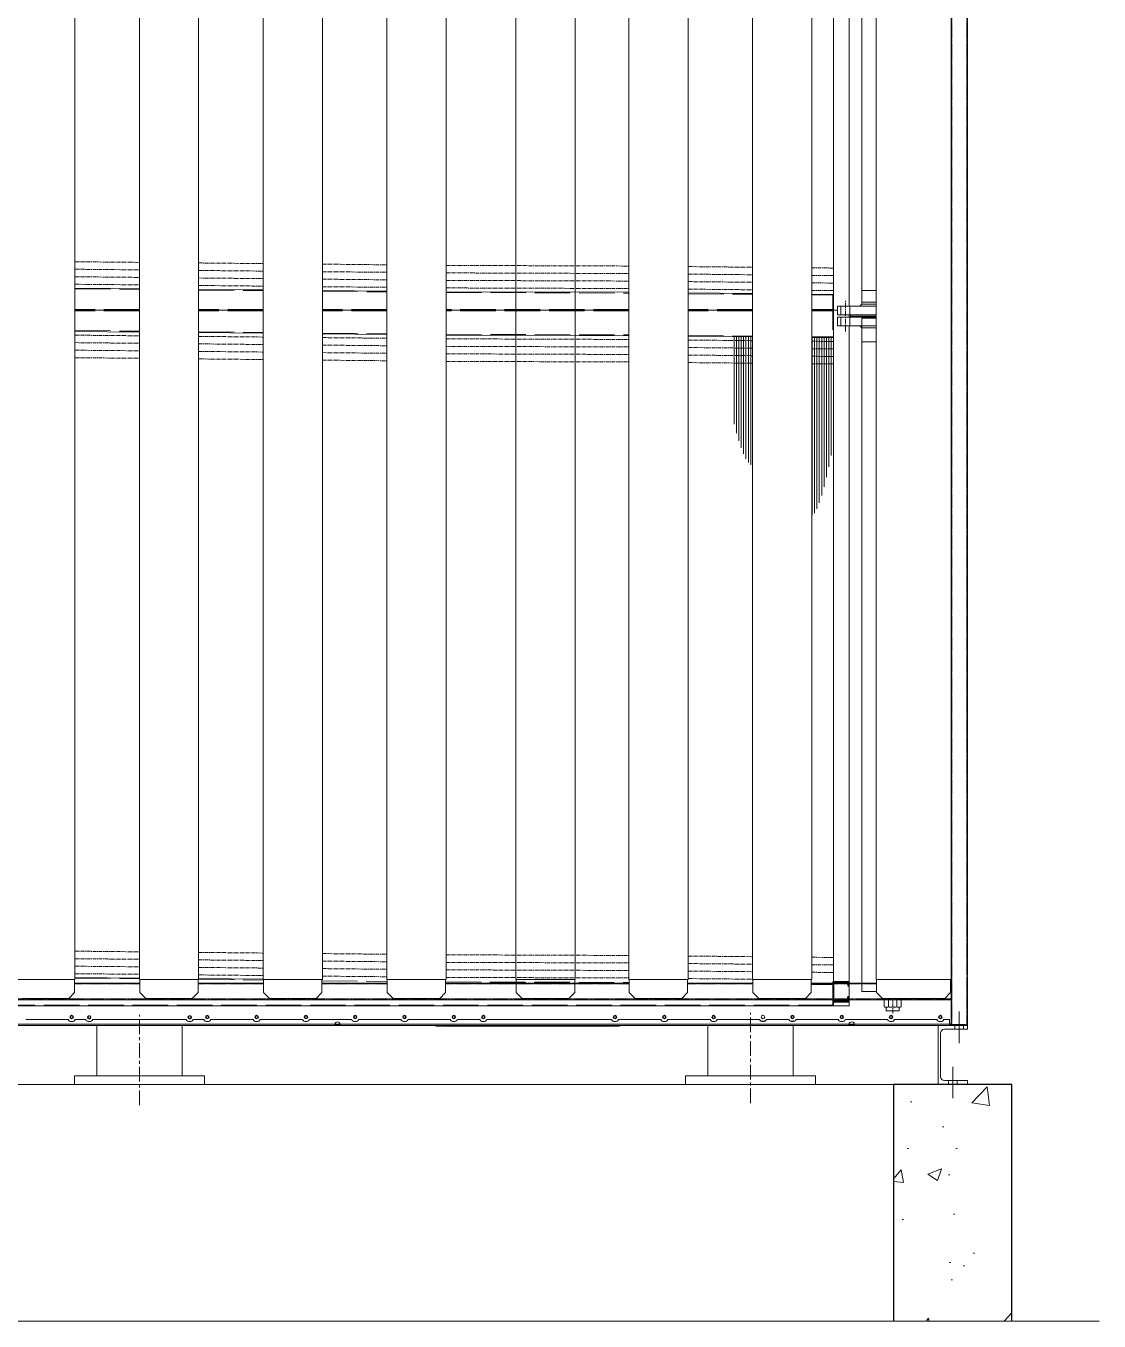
# Model space of a CAD drawing. Header units: millimetres. Extents: x -17070 to 43320, y -291348 to 36448.
# Drawn here: x 17433 to 20154, y 21385 to 24669 of the extents above; entities that cross this region are included whole.
import ezdxf

# ---------------------------------------------------------------- set-up
doc = ezdxf.new("R2010")
doc.units = ezdxf.units.MM
for name, pattern in [('CENTER', [2, 1.25, -0.25, 0.25, -0.25]), ('CENTERX2', [4, 2.5, -0.5, 0.5, -0.5]), ('DASHED', [15, 12, -3]), ('HIDDEN', [0.375, 0.25, -0.125]), ('HIDDENX2', [0.75, 0.5, -0.25])]:
    doc.linetypes.add(name, pattern=pattern)
for name, color, linetype in [('center', 1, 'CENTER'), ('HIDD', 2, 'HIDDENX2'), ('냉각탑_기초', 23, 'Continuous')]:
    doc.layers.add(name, color=color, linetype=linetype)

# ---------------------------------------------------------------- blocks, each defined once
blk = doc.blocks.new('435')
for p, q in [((-131382, 21088.8), (-131342, 21088.8)), ((-131382, 21088.8), (-131382, 21078.8)), ((-131380, 21086.8), (-131344, 21086.8)), ((-131380, 21086.8), (-131380, 21078.8)), ((-131344, 21086.8), (-131344, 21040.8)), ((-131342, 21088.8), (-131342, 21038.8)), ((-131342, 21088.8), (-131342, 21038.8)), ((-131380, 21078.8), (-131382, 21078.8)), ((-131382, 21038.8), (-131382, 21050.8)), ((-131382, 21050.8), (-131380, 21050.8)), ((-131342, 21038.8), (-131382, 21038.8)), ((-131380, 21040.8), (-131380, 21050.8)), ((-131344, 21040.8), (-131380, 21040.8))]:
    blk.add_line(p, q)
blk = doc.blocks.new('3')
at = {"lineweight": 20}
for p, q in [((17557.1, 22250.8), (17557.1, 25691.8)), ((17720.7, 22250.8), (17720.7, 25691.8)), ((17870.7, 22250.8), (17870.7, 25691.8)), ((18034.4, 22250.8), (18034.4, 25691.8)), ((18184.4, 22250.8), (18184.4, 25691.8)), ((18348, 22250.8), (18348, 25691.8)), ((18498, 22250.8), (18498, 25691.8)), ((18675.3, 22250.8), (18675.3, 25691.8)), ((18825.3, 22250.8), (18825.3, 25691.8)), ((18961.7, 22250.8), (18961.7, 25691.8)), ((19111.7, 22250.8), (19111.7, 25691.8)), ((19275.3, 22250.8), (19275.3, 25691.8)), ((19425.3, 22250.8), (19425.3, 25691.8)), ((19588.9, 22250.8), (19588.9, 25691.8)), ((19778.7, 22250.8), (19778.7, 25691.8)), ((17407.1, 22250.8), (17557.1, 22250.8)), ((17556.1, 22250.8), (17556.1, 22217.8)), ((17720.7, 22250.8), (17870.7, 22250.8)), ((17721.7, 22250.8), (17721.7, 22217.8)), ((17869.7, 22250.8), (17869.7, 22217.8)), ((18034.4, 22250.8), (18184.4, 22250.8)), ((18035.4, 22250.8), (18035.4, 22217.8)), ((18183.4, 22250.8), (18183.4, 22217.8)), ((18348, 22250.8), (18498, 22250.8)), ((18349, 22250.8), (18349, 22217.8)), ((18497, 22250.8), (18497, 22217.8)), ((18675.3, 22250.8), (18825.3, 22250.8)), ((18676.3, 22250.8), (18676.3, 22217.8)), ((18824.3, 22250.8), (18824.3, 22217.8)), ((18961.7, 22250.8), (19111.7, 22250.8)), ((18962.7, 22250.8), (18962.7, 22217.8)), ((19110.7, 22250.8), (19110.7, 22217.8)), ((19275.3, 22250.8), (19425.3, 22250.8)), ((19276.3, 22250.8), (19276.3, 22217.8)), ((19424.3, 22250.8), (19424.3, 22217.8)), ((19588.9, 22250.8), (19778.7, 22250.8)), ((19589.9, 22250.8), (19589.9, 22217.8)), ((19777.7, 22250.8), (19777.7, 22217.8)), ((17423.1, 22202.8), (17541.1, 22202.8)), ((17556.1, 22217.8), (17541.1, 22202.8)), ((17721.7, 22217.8), (17736.7, 22202.8)), ((17736.7, 22202.8), (17854.7, 22202.8)), ((17869.7, 22217.8), (17854.7, 22202.8)), ((18035.4, 22217.8), (18050.4, 22202.8)), ((18050.4, 22202.8), (18168.4, 22202.8)), ((18183.4, 22217.8), (18168.4, 22202.8)), ((18349, 22217.8), (18364, 22202.8)), ((18364, 22202.8), (18482, 22202.8)), ((18497, 22217.8), (18482, 22202.8)), ((18676.3, 22217.8), (18691.3, 22202.8)), ((18691.3, 22202.8), (18809.3, 22202.8)), ((18824.3, 22217.8), (18809.3, 22202.8)), ((18962.7, 22217.8), (18977.7, 22202.8)), ((18977.7, 22202.8), (19095.7, 22202.8)), ((19110.7, 22217.8), (19095.7, 22202.8)), ((19276.3, 22217.8), (19291.3, 22202.8)), ((19291.3, 22202.8), (19409.3, 22202.8)), ((19424.3, 22217.8), (19409.3, 22202.8)), ((19589.9, 22217.8), (19604.9, 22202.8)), ((19604.9, 22202.8), (19762.7, 22202.8)), ((19777.7, 22217.8), (19762.7, 22202.8)), ((19788.7, 22124.8), (19788.7, 22134.8)), ((19810.7, 22124.8), (19810.7, 22134.8)), ((15695.7, 21984.8), (19745.7, 21984.8)), ((19772.2, 21984.8), (19772.2, 21994.8)), ((19794.2, 21984.8), (19794.2, 21994.8))]:
    blk.add_line(p, q, dxfattribs=at)
at = {"lineweight": 20, "ltscale": 7.5}
for p, q in [((19480.7, 25696.8), (19480.7, 22186.2)), ((19520.7, 25696.8), (19520.7, 23958.5)), ((19552.9, 25676.8), (19552.9, 23968.6)), ((17557.1, 24004.6), (17720.7, 24003)), ((17870.7, 24001.5), (18034.4, 23999.9)), ((18184.4, 23998.4), (18348, 23996.8)), ((18498, 23995.3), (18961.7, 23993.7)), ((19111.7, 23992.2), (19275.3, 23990.6)), ((19425.3, 23989.1), (19480.7, 23988.5)), ((17720.7, 23948.5), (17557.1, 23948.5)), ((18034.4, 23948.5), (17870.7, 23948.5)), ((18348, 23948.5), (18184.4, 23948.5)), ((18348, 23948.5), (18184.4, 23948.5)), ((18961.7, 23948.5), (18498, 23948.5)), ((19275.3, 23948.5), (19111.7, 23948.5)), ((19275.3, 23948.5), (19111.7, 23948.5)), ((19490.7, 23948.5), (19425.3, 23948.5)), ((19490.7, 23948.5), (19425.3, 23948.5)), ((19552.9, 23968.6), (19588.9, 23968.6)), ((19520.7, 23936.5), (19520.7, 23930.5)), ((19552.9, 23928.5), (19552.9, 22220.3)), ((19552.9, 23928.5), (19588.9, 23928.5)), ((17557.1, 23894.6), (17720.7, 23893)), ((17870.7, 23891.5), (18034.4, 23889.9)), ((18184.4, 23888.4), (18348, 23886.8)), ((18498, 23885.3), (18961.7, 23883.7)), ((19111.7, 23882.2), (19275.3, 23880.6)), ((19425.3, 23879.1), (19480.7, 23878.5)), ((19520.7, 23908.5), (19520.7, 22184.2)), ((17557.1, 22256.3), (17720.7, 22254.7)), ((17870.7, 22253.2), (18034.4, 22251.6)), ((19552.9, 22220.3), (19589.9, 22220.3)), ((19520.7, 22184.2), (15920.7, 22184.2)), ((19609.1, 22181.9), (19609.1, 22199.8)), ((19614.6, 22180.8), (19614.6, 22171.3)), ((19646.9, 22171.3), (19614.6, 22171.3)), ((19620, 22181.9), (19620, 22199.8)), ((19641.5, 22181.9), (19641.5, 22199.8)), ((19646.9, 22180.8), (19646.9, 22171.3)), ((19652.3, 22181.9), (19652.3, 22199.8))]:
    blk.add_line(p, q, dxfattribs=at)
at = {"color": 7, "lineweight": 20}
for p, q in [((19778.7, 22639.6), (19778.7, 25561.9)), ((15698.3, 22134.8), (19743.1, 22134.8)), ((17612.4, 22134.8), (17612.4, 22006.8)), ((17828.7, 22134.8), (17828.7, 22006.8)), ((19162, 22134.8), (19162, 22006.8)), ((19378.3, 22134.8), (19378.3, 22006.8)), ((17555.6, 22006.8), (17885.6, 22006.8)), ((17555.6, 21984.8), (17555.6, 22006.8)), ((17885.6, 21984.8), (17885.6, 22006.8)), ((19105.1, 22006.8), (19435.1, 22006.8)), ((19105.1, 21984.8), (19105.1, 22006.8)), ((19435.1, 21984.8), (19435.1, 22006.8)), ((17555.6, 21984.8), (17885.6, 21984.8)), ((17858.7, 21984.8), (17642.4, 21984.8)), ((19105.1, 21984.8), (19435.1, 21984.8)), ((19408.3, 21984.8), (19192, 21984.8))]:
    blk.add_line(p, q, dxfattribs=at)
at = {"color": 1, "linetype": 'CENTER', "lineweight": 20, "ltscale": 7.5}
for p, q in [((17557.1, 24071.2), (17720.7, 24069.6)), ((17557.1, 24052.2), (17720.7, 24050.6)), ((17870.7, 24068.1), (18034.4, 24066.5)), ((17870.7, 24049.1), (18034.4, 24047.5)), ((18184.4, 24065.1), (18348, 24063.4)), ((18184.4, 24046), (18348, 24044.4)), ((18498, 24062), (18961.7, 24060.3)), ((18498, 24042.9), (18961.7, 24041.3)), ((19111.7, 24058.9), (19275.3, 24057.2)), ((19425.3, 24055.8), (19481.4, 24055.2)), ((17557.1, 24033.1), (17720.7, 24031.5)), ((17557.1, 24014.1), (17720.7, 24012.5)), ((17870.7, 24030), (18034.4, 24028.4)), ((17870.7, 24011), (18034.4, 24009.4)), ((18184.4, 24027), (18348, 24025.3)), ((18498, 24023.9), (18961.7, 24022.2)), ((19111.7, 24039.8), (19275.3, 24038.2)), ((19111.7, 24020.8), (19275.3, 24019.1)), ((19425.3, 24036.7), (19481.2, 24036.2)), ((19425.3, 24017.7), (19481, 24017.1)), ((18184.4, 24007.9), (18348, 24006.3)), ((18498, 24004.8), (18961.7, 24003.2)), ((19111.7, 24001.7), (19275.3, 24000.1)), ((19425.3, 23998.6), (19480.8, 23998.1)), ((17557.1, 23885), (17720.7, 23883.4)), ((17870.7, 23881.9), (18034.4, 23880.3)), ((18184.4, 23878.8), (18348, 23877.2)), ((17557.1, 23866), (17720.7, 23864.4)), ((17557.1, 23846.9), (17720.7, 23845.3)), ((17870.7, 23862.9), (18034.4, 23861.3)), ((18184.4, 23859.8), (18348, 23858.2)), ((18498, 23875.8), (18961.7, 23874.1)), ((18498, 23856.7), (18961.7, 23855.1)), ((19111.7, 23872.7), (19275.3, 23871)), ((19111.7, 23853.6), (19275.3, 23852)), ((19425.3, 23869.6), (19480.6, 23869)), ((19425.3, 23850.5), (19480.4, 23850)), ((17557.1, 23827.9), (17720.7, 23826.3)), ((17870.7, 23843.8), (18034.4, 23842.2)), ((17870.7, 23824.8), (18034.4, 23823.2)), ((18184.4, 23840.7), (18348, 23839.1)), ((18184.4, 23821.7), (18348, 23820.1)), ((18498, 23837.7), (18961.7, 23836)), ((18498, 23818.6), (18961.7, 23817)), ((19111.7, 23834.6), (19275.3, 23832.9)), ((19111.7, 23815.5), (19275.3, 23813.9)), ((19425.3, 23831.5), (19480.3, 23830.9)), ((19425.3, 23812.4), (19480.1, 23811.9)), ((17557.1, 22322.9), (17720.7, 22321.3)), ((17557.1, 22303.9), (17720.7, 22302.3)), ((17870.7, 22319.8), (18034.4, 22318.2)), ((18184.4, 22316.8), (18348, 22315.1)), ((18498, 22313.7), (18961.7, 22312)), ((19111.7, 22310.6), (19275.3, 22308.9)), ((19425.3, 22307.5), (19481.4, 22306.9)), ((17557.1, 22284.8), (17720.7, 22283.2)), ((17870.7, 22300.8), (18034.4, 22299.2)), ((17870.7, 22281.7), (18034.4, 22280.1)), ((18184.4, 22297.7), (18348, 22296.1)), ((18184.4, 22278.7), (18348, 22277)), ((18498, 22294.6), (18961.7, 22293)), ((18498, 22275.6), (18961.7, 22273.9)), ((19111.7, 22291.5), (19275.3, 22289.9)), ((19111.7, 22272.5), (19275.3, 22270.8)), ((19425.3, 22288.4), (19481.2, 22287.9)), ((19425.3, 22269.4), (19481, 22268.8)), ((17557.1, 22265.8), (17720.7, 22264.2)), ((17870.7, 22262.7), (18034.4, 22261.1)), ((18184.4, 22259.6), (18348, 22258)), ((18498, 22256.5), (18961.7, 22254.9)), ((19111.7, 22253.4), (19275.3, 22251.8)), ((19630.7, 22165.6), (19630.7, 22199.8))]:
    blk.add_line(p, q, dxfattribs=at)
at = {"color": 6, "linetype": 'DASHED', "lineweight": 20, "ltscale": 7.5}
for p, q in [((17557.1, 24002.6), (17720.7, 24001)), ((17870.7, 23999.5), (18034.4, 23997.9)), ((18184.4, 23996.4), (18348, 23994.8)), ((18498, 23993.3), (18961.7, 23991.7)), ((19111.7, 23990.2), (19275.3, 23988.6)), ((19425.3, 23987.1), (19480.7, 23986.5)), ((19478.7, 23988.6), (19478.7, 23878.6)), ((17720.7, 23950.5), (17557.1, 23950.5)), ((17720.7, 23946.5), (17557.1, 23946.5)), ((18034.4, 23950.5), (17870.7, 23950.5)), ((18034.4, 23946.5), (17870.7, 23946.5)), ((18348, 23950.5), (18184.4, 23950.5)), ((18348, 23946.5), (18184.4, 23946.5)), ((18961.7, 23950.5), (18498, 23950.5)), ((18961.7, 23946.5), (18498, 23946.5)), ((19275.3, 23950.5), (19111.7, 23950.5)), ((19275.3, 23946.5), (19111.7, 23946.5)), ((19480.7, 23950.5), (19425.3, 23950.5)), ((19480.7, 23946.5), (19425.3, 23946.5)), ((17557.1, 23896.6), (17720.7, 23895)), ((17870.7, 23893.5), (18034.4, 23891.9)), ((18184.4, 23890.4), (18348, 23888.8)), ((18498, 23887.3), (18961.7, 23885.7)), ((19111.7, 23884.2), (19275.3, 23882.6)), ((19425.3, 23881.1), (19480.7, 23880.5)), ((17557.1, 22254.3), (17720.7, 22252.7)), ((17870.7, 22251.2), (18035.4, 22249.5)), ((18183.4, 22248.1), (18349, 22246.4)), ((18497, 22245), (18962.7, 22243.4)), ((19110.7, 22241.9), (19276.3, 22240.3)), ((19424.3, 22238.8), (19480.7, 22238.2)), ((19478.7, 22240.3), (19478.7, 22186.2)), ((19480.7, 22186.2), (15958.7, 22186.2))]:
    blk.add_line(p, q, dxfattribs=at)
at = {"color": 0, "lineweight": 20, "ltscale": 30}
for p, q in [((19588.9, 23998.5), (19552.7, 23998.5)), ((19552.7, 23998.5), (19552.7, 23963.5)), ((19588.9, 23958.5), (19490.7, 23958.5)), ((19490.7, 23958.5), (19490.7, 23936.5)), ((19499.2, 23958.5), (19499.2, 23936.5)), ((19522.2, 23958.5), (19522.2, 23936.5)), ((19552.7, 23963.5), (19547.4, 23958.5)), ((19588.9, 23963.5), (19552.7, 23963.5)), ((19588.9, 23936.5), (19490.7, 23936.5)), ((19588.9, 23930.5), (19490.7, 23930.5)), ((19490.7, 23908.5), (19490.7, 23930.5)), ((19499.2, 23908.5), (19499.2, 23930.5)), ((19522.2, 23908.5), (19522.2, 23930.5)), ((19523.4, 23930.5), (19523.4, 23936.5)), ((19588.9, 23933.5), (19523.4, 23933.5)), ((19588.9, 23908.5), (19490.7, 23908.5)), ((19552.7, 23903.5), (19547.4, 23908.5)), ((19588.9, 23903.5), (19552.7, 23903.5)), ((19552.7, 23868.5), (19552.7, 23903.5)), ((19588.9, 23868.5), (19552.7, 23868.5))]:
    blk.add_line(p, q, dxfattribs=at)
at = {"color": 1, "linetype": 'CENTER', "lineweight": 20, "ltscale": 10}
blk.add_line((19510.7, 23894.3), (19510.7, 23972.8), dxfattribs=at)
at = {"color": 5, "lineweight": 20, "ltscale": 7.5}
for p, q in [((19228.7, 23881.6), (19228.7, 23659)), ((19234.7, 23881.6), (19234.7, 23636.7)), ((19240.7, 23881.5), (19240.7, 23616.7)), ((19246.7, 23881.4), (19246.7, 23599)), ((19252.7, 23881.3), (19252.7, 23583.9)), ((19258.7, 23881.3), (19258.7, 23571.7)), ((19264.7, 23881.2), (19264.7, 23562.4)), ((19270.7, 23881.1), (19270.7, 23556.2)), ((19426.7, 23879.2), (19426.7, 23428.8)), ((19432.7, 23879.1), (19432.7, 23434)), ((19438.7, 23879.1), (19438.7, 23444.6)), ((19444.7, 23879), (19444.7, 23459.7)), ((19450.7, 23878.9), (19450.7, 23478.5)), ((19456.7, 23878.8), (19456.7, 23500.4)), ((19462.7, 23878.8), (19462.7, 23524.8)), ((19468.7, 23878.7), (19468.7, 23551.3)), ((19474.7, 23878.6), (19474.7, 23579.5))]:
    blk.add_line(p, q, dxfattribs=at)
at = {"color": 7, "lineweight": 20, "ltscale": 0.2055}
blk.add_line((19778.7, 22138.2), (19778.7, 22631.4), dxfattribs=at)
at = {"color": 7, "lineweight": 20, "ltscale": 0.201042}
blk.add_line((19820.7, 22136.5), (19820.7, 22619), dxfattribs=at)
at = {"color": 7, "lineweight": 20, "ltscale": 0.044866}
for p, q in [((19820.7, 22448.2), (19820.7, 22340.5)), ((19820.7, 22323.2), (19820.7, 22215.5))]:
    blk.add_line(p, q, dxfattribs=at)
at = {"color": 7, "lineweight": 20, "ltscale": 0.003608}
for p, q in [((19820.7, 22340.5), (19820.7, 22331.8)), ((19820.7, 22323.2), (19820.7, 22331.8)), ((19820.7, 22215.5), (19820.7, 22206.8)), ((19820.7, 22198.2), (19820.7, 22206.8)), ((19820.7, 22165.5), (19820.7, 22156.8)), ((19820.7, 22148.2), (19820.7, 22156.8))]:
    blk.add_line(p, q, dxfattribs=at)
at = {"color": 7, "lineweight": 20, "ltscale": 0.000834318}
for p, q in [((19820.7, 22264.8), (19820.7, 22264.8)), ((19820.7, 22154.8), (19820.7, 22154.8))]:
    blk.add_line(p, q, dxfattribs=at)
at = {"color": 7, "lineweight": 20, "ltscale": 0.000834992}
blk.add_line((19820.7, 22261.6), (19820.7, 22261.6), dxfattribs=at)
at = {"color": 1, "linetype": 'CENTERX2', "lineweight": 20, "ltscale": 50}
for p, q in [((19799.7, 22089.8), (19799.7, 22169.8)), ((19783.2, 21949.8), (19783.2, 22029.8))]:
    blk.add_line(p, q, dxfattribs=at)
at = {"color": 7, "lineweight": 20, "ltscale": 0.013616}
blk.add_line((19820.7, 22198.2), (19820.7, 22165.5), dxfattribs=at)
at = {"color": 7, "lineweight": 20, "ltscale": 0.171731}
blk.add_line((16925.6, 22138.2), (18216, 22138.2), dxfattribs=at)
at = {"color": 7, "lineweight": 20, "ltscale": 0.044641}
for p, q in [((17539.8, 22149.8), (17432.7, 22149.8)), ((18008.8, 22149.8), (17901.7, 22149.8)), ((18133.8, 22149.8), (18026.7, 22149.8)), ((18258.8, 22149.8), (18151.7, 22149.8)), ((18383.8, 22149.8), (18276.7, 22149.8)), ((18508.8, 22149.8), (18401.7, 22149.8)), ((19042.8, 22149.8), (18935.7, 22149.8)), ((19167.8, 22149.8), (19060.7, 22149.8)), ((19292.8, 22149.8), (19185.7, 22149.8)), ((19492.8, 22149.8), (19385.7, 22149.8)), ((19617.8, 22149.8), (19510.7, 22149.8)), ((19742.8, 22149.8), (19635.7, 22149.8))]:
    blk.add_line(p, q, dxfattribs=at)
at = {"color": 7, "lineweight": 20, "ltscale": 0.0111}
for p, q in [((17584.3, 22149.8), (17557.7, 22149.8)), ((17883.8, 22149.8), (17857.2, 22149.8))]:
    blk.add_line(p, q, dxfattribs=at)
at = {"color": 7, "lineweight": 20, "ltscale": 1.93507e-05}
for p, q in [((17593.2, 22144.3), (17593.2, 22144.3)), ((17848.2, 22144.3), (17848.2, 22144.3))]:
    blk.add_line(p, q, dxfattribs=at)
at = {"color": 7, "lineweight": 20, "ltscale": 0.007604}
blk.add_line((17839.3, 22149.8), (17602.2, 22149.8), dxfattribs=at)
at = {"color": 7, "lineweight": 20, "ltscale": 0.005698}
for p, q in [((18215.9, 22138.2), (18229.6, 22138.2)), ((19519.9, 22138.2), (19533.6, 22138.2))]:
    blk.add_line(p, q, dxfattribs=at)
at = {"color": 7, "lineweight": 20, "ltscale": 0.412635}
blk.add_line((18229.6, 22138.2), (19519.9, 22138.2), dxfattribs=at)
at = {"color": 7, "lineweight": 20, "ltscale": 0.023808}
for p, q in [((18583.8, 22149.8), (18526.7, 22149.8)), ((19367.8, 22149.8), (19310.7, 22149.8))]:
    blk.add_line(p, q, dxfattribs=at)
at = {"color": 7, "lineweight": 20, "ltscale": 0.006725}
blk.add_line((18917.8, 22149.8), (18601.7, 22149.8), dxfattribs=at)
at = {"color": 7, "lineweight": 20, "ltscale": 0.00439}
for p, q in [((19307, 22145.8), (19296.5, 22145.8)), ((19382, 22145.8), (19371.5, 22145.8))]:
    blk.add_line(p, q, dxfattribs=at)
at = {"color": 7, "lineweight": 20, "ltscale": 0.100609}
blk.add_line((19533.6, 22138.2), (19775, 22138.2), dxfattribs=at)
at = {"color": 7, "lineweight": 20, "ltscale": 0.005987}
blk.add_line((19775, 22149.8), (19760.7, 22149.8), dxfattribs=at)
at = {"color": 7, "lineweight": 20, "ltscale": 0.004833}
for p, q in [((19775, 22149.8), (19775, 22138.2)), ((18485.2, 22132.8), (18473.6, 22132.8)), ((18925.2, 22132.8), (18936.8, 22132.8))]:
    blk.add_line(p, q, dxfattribs=at)
at = {"color": 7, "lineweight": 20, "ltscale": 0.001417}
blk.add_line((19775, 22134.8), (19775, 22138.2), dxfattribs=at)
at = {"color": 7, "lineweight": 20, "ltscale": 0.000708333}
for p, q in [((19775, 22137.7), (19776.7, 22137.7)), ((19775, 22136.8), (19776.7, 22136.8))]:
    blk.add_line(p, q, dxfattribs=at)
at = {"color": 7, "lineweight": 20, "ltscale": 0.000837582}
blk.add_line((19776.7, 22138), (19778.7, 22138), dxfattribs=at)
at = {"color": 7, "lineweight": 20, "ltscale": 0.000375}
blk.add_line((19776.7, 22137.7), (19776.7, 22136.8), dxfattribs=at)
blk.add_line((19776.7, 22137.7), (19776.7, 22136.8), dxfattribs=at)
blk.add_line((19776.7, 22137.7), (19776.7, 22136.8), dxfattribs=at)
blk.add_line((19776.7, 22137.7), (19776.7, 22136.8), dxfattribs=at)
blk.add_line((19776.7, 22137.7), (19776.7, 22136.8), dxfattribs=at)
blk.add_line((19776.7, 22137.7), (19776.7, 22136.8), dxfattribs=at)
at = {"color": 7, "lineweight": 20, "ltscale": 0.000374986}
blk.add_line((19776.7, 22136.8), (19776.7, 22137.7), dxfattribs=at)
at = {"color": 7, "lineweight": 20, "ltscale": 0.001168}
blk.add_line((19820.7, 22149.8), (19820.7, 22147), dxfattribs=at)
at = {"color": 7, "lineweight": 20, "ltscale": 0.00485}
blk.add_line((19820.7, 22148.2), (19820.7, 22136.5), dxfattribs=at)
at = {"color": 7, "lineweight": 20, "ltscale": 0.003775}
blk.add_line((19820.7, 22138.2), (19820.7, 22147.3), dxfattribs=at)
at = {"color": 7, "lineweight": 20, "ltscale": 0.17433}
for p, q in [((16925.5, 22134.8), (17643.9, 22134.8)), ((17797.6, 22134.8), (18216, 22134.8))]:
    blk.add_line(p, q, dxfattribs=at)
at = {"color": 7, "lineweight": 20, "ltscale": 0.000833333}
for p, q in [((18216, 22136.8), (18216, 22134.8)), ((18229.5, 22136.8), (18229.5, 22134.8)), ((18485.2, 22132.8), (18485.2, 22134.8)), ((18925.2, 22132.8), (18925.2, 22134.8)), ((19520, 22136.8), (19520, 22134.8)), ((19533.5, 22136.8), (19533.5, 22134.8))]:
    blk.add_line(p, q, dxfattribs=at)
at = {"color": 7, "lineweight": 20, "ltscale": 0.005614}
for p, q in [((18216, 22136.8), (18229.5, 22136.8)), ((18216, 22134.8), (18229.5, 22134.8)), ((19520, 22136.8), (19533.5, 22136.8)), ((19520, 22134.8), (19533.5, 22134.8))]:
    blk.add_line(p, q, dxfattribs=at)
at = {"color": 7, "lineweight": 20, "ltscale": 0.412719}
blk.add_line((18229.5, 22134.8), (19520, 22134.8), dxfattribs=at)
at = {"color": 7, "lineweight": 20, "ltscale": 0.000833651}
for p, q in [((18487.2, 22132.8), (18487.2, 22134.8)), ((18923.2, 22132.8), (18923.2, 22134.8))]:
    blk.add_line(p, q, dxfattribs=at)
at = {"color": 7, "lineweight": 20, "ltscale": 0.056667}
blk.add_line((18487.2, 22132.8), (18923.2, 22132.8), dxfattribs=at)
at = {"color": 7, "lineweight": 20, "ltscale": 0.100651}
blk.add_line((19533.5, 22134.8), (19775, 22134.8), dxfattribs=at)
at = {"color": 7, "lineweight": 20, "ltscale": 0.004083}
blk.add_line((19743.1, 22134.8), (19752.9, 22134.8), dxfattribs=at)
at = {"color": 7, "lineweight": 20, "ltscale": 0.125}
for p, q in [((19745.7, 22134.8), (19820.7, 22134.8)), ((19820.7, 21984.8), (19745.7, 21984.8))]:
    blk.add_line(p, q, dxfattribs=at)
at = {"lineweight": 20, "ltscale": 25}
blk.add_line((19745.7, 22134.8), (19745.7, 21984.8), dxfattribs=at)
at = {"color": 7, "lineweight": 20, "ltscale": 0.091667}
blk.add_line((19752.2, 22114.8), (19752.2, 22004.8), dxfattribs=at)
at = {"color": 7, "lineweight": 20, "ltscale": 0.026917}
blk.add_line((19817.5, 22134.8), (19752.9, 22134.8), dxfattribs=at)
at = {"color": 7, "lineweight": 20, "ltscale": 0.05125}
for p, q in [((19820.7, 22124.8), (19762.2, 22124.8)), ((19762.2, 21994.8), (19820.7, 21994.8))]:
    blk.add_line(p, q, dxfattribs=at)
at = {"color": 7, "lineweight": 20, "ltscale": 0.002958}
blk.add_line((19782.1, 22134.8), (19775, 22134.8), dxfattribs=at)
at = {"color": 7, "lineweight": 20, "ltscale": 0.01525}
blk.add_line((19818.7, 22134.8), (19782.1, 22134.8), dxfattribs=at)
at = {"color": 7, "lineweight": 20, "ltscale": 0.008333}
blk.add_line((19820.7, 22134.8), (19820.7, 22124.8), dxfattribs=at)
at = {"color": 7, "lineweight": 20, "ltscale": 0.0625}
blk.add_line((19820.7, 21994.8), (19820.7, 21984.8), dxfattribs=at)
at = {"color": 7, "lineweight": 20}
for centre, radius in [((17548.7, 22155.8), 4.5), ((17548.7, 22155.8), 3), ((17593.2, 22155.3), 4.5), ((17593.2, 22155.8), 3), ((17848.2, 22155.3), 4.5), ((17848.2, 22155.8), 3), ((17892.7, 22155.8), 4.5), ((17892.7, 22155.8), 3), ((18017.7, 22155.8), 4.5), ((18017.7, 22155.8), 3), ((18142.7, 22155.8), 4.5), ((18142.7, 22155.8), 3), ((18267.7, 22155.8), 4.5), ((18267.7, 22155.8), 3), ((18392.7, 22155.8), 4.5), ((18392.7, 22155.8), 3), ((18517.7, 22155.8), 4.5), ((18517.7, 22155.8), 3), ((18592.7, 22155.8), 4.5), ((18592.7, 22155.8), 3), ((18926.7, 22155.8), 4.5), ((18926.7, 22155.8), 3), ((19051.7, 22155.8), 4.5), ((19051.7, 22155.8), 3), ((19176.7, 22155.8), 4.5), ((19176.7, 22155.8), 3), ((19301.7, 22155.8), 4.5), ((19376.7, 22155.8), 4.5), ((19376.7, 22155.8), 3), ((19501.7, 22155.8), 4.5), ((19501.7, 22155.8), 3), ((19626.7, 22155.8), 4.5), ((19626.7, 22155.8), 3), ((19751.7, 22155.8), 4.5), ((19751.7, 22155.8), 3)]:
    blk.add_circle(centre, radius, dxfattribs=at)
for centre, radius, start, end in [((19817.5, 22279.6), 5.2, 52.0246, 52.0532), ((17548.7, 22154.3), 10, 206.7437, 333.2563), ((17593.2, 22154.3), 10, 206.7437, 333.2563), ((17593.2, 22154.8), 4.5, 3.185, 176.8155), ((17848.2, 22154.3), 10, 206.7437, 333.2563), ((17848.2, 22154.8), 4.5, 3.185, 176.8155), ((17892.7, 22154.3), 10, 206.7437, 333.2563), ((18017.7, 22154.3), 10, 206.7437, 333.2563), ((18142.7, 22154.3), 10, 206.7437, 333.2563), ((18232.3, 22135.9), 16.6, 171.9124, 179.4428), ((18222.7, 22136.7), 7, 12.3734, 167.6266), ((18213.1, 22135.9), 16.6, 0.5572, 8.0877), ((18267.7, 22154.3), 10, 206.7437, 333.2563), ((18392.7, 22154.3), 10, 206.7437, 333.2563), ((18517.7, 22154.3), 10, 206.7437, 333.2563), ((18592.7, 22154.3), 10, 206.7437, 333.2563), ((18926.7, 22154.3), 10, 206.7437, 333.2563), ((19051.7, 22154.3), 10, 206.7437, 333.2563), ((19176.7, 22154.3), 10, 206.7437, 333.2563), ((19301.7, 22154.3), 10, 206.7437, 333.2563), ((19376.7, 22154.3), 10, 206.7437, 333.2563), ((19501.7, 22154.3), 10, 206.7437, 333.2563), ((19536.3, 22135.9), 16.6, 171.9124, 179.4428), ((19526.7, 22136.7), 7, 12.3734, 167.6266), ((19517.1, 22135.9), 16.6, 0.5572, 8.0877), ((19626.7, 22154.3), 10, 206.7437, 333.2563), ((19751.7, 22154.3), 10, 206.7437, 333.2563), ((18473.6, 22136.2), 3.4, 204.3017, 270), ((18473.6, 22136.2), 1.4, 268.112, 270), ((18936.8, 22136.2), 3.4, 270, 335.6983), ((18936.8, 22136.2), 1.4, 270, 271.888), ((19762.2, 22114.8), 10, 90, 180), ((19773.3, 22138.2), 3.4, 299.9991, 335.6839), ((19762.2, 22004.8), 10, 180, 270)]:
    blk.add_arc(centre, radius, start, end, dxfattribs=at)
at = {"lineweight": 20, "ltscale": 7.5}
for centre in [(19614.6, 22181.9), (19625.4, 22181.9), (19636.1, 22181.9), (19646.9, 22181.9)]:
    blk.add_ellipse(centre, major_axis=(5.4, 0), ratio=0.200221, start_param=3.141593, end_param=6.283185, dxfattribs=at)
at = {"color": 7, "lineweight": 20}
for points in [[(18216, 22136.8), (18215.9, 22136.8), (18215.9, 22136.9), (18215.8, 22136.9), (18215.8, 22137), (18215.8, 22137)], [(18229.7, 22137), (18229.7, 22137), (18229.6, 22136.9), (18229.6, 22136.9), (18229.5, 22136.8), (18229.5, 22136.8)], [(19520, 22136.8), (19519.9, 22136.8), (19519.9, 22136.9), (19519.8, 22136.9), (19519.8, 22137), (19519.8, 22137)], [(19533.7, 22137), (19533.7, 22137), (19533.6, 22136.9), (19533.6, 22136.9), (19533.5, 22136.8), (19533.5, 22136.8)]]:
    blk.add_open_spline(points, degree=5, dxfattribs=at)
for points, knots in [([(18216, 22134.8), (18215.9, 22134.8), (18215.9, 22134.9), (18215.8, 22135), (18215.8, 22135.3), (18215.7, 22135.6), (18215.7, 22135.7), (18215.7, 22135.9), (18215.7, 22136.1)], [0, 0, 0, 0, 0, 0, 3.009, 3.009, 3.009, 4.870321, 4.870321, 4.870321, 4.870321, 4.870321, 4.870321]), ([(18229.7, 22136.1), (18229.7, 22135.7), (18229.7, 22135.4), (18229.7, 22135.1), (18229.6, 22134.9), (18229.5, 22134.9), (18229.5, 22134.8), (18229.5, 22134.8), (18229.5, 22134.8)], [0, 0, 0, 0, 0, 0, 3.956241, 3.956241, 3.956241, 4.866694, 4.866694, 4.866694, 4.866694, 4.866694, 4.866694]), ([(19520, 22134.8), (19519.9, 22134.8), (19519.9, 22134.9), (19519.8, 22135), (19519.8, 22135.3), (19519.7, 22135.6), (19519.7, 22135.7), (19519.7, 22135.9), (19519.7, 22136.1)], [0, 0, 0, 0, 0, 0, 3.009, 3.009, 3.009, 4.870321, 4.870321, 4.870321, 4.870321, 4.870321, 4.870321]), ([(19533.7, 22136.1), (19533.7, 22135.7), (19533.7, 22135.4), (19533.7, 22135.1), (19533.6, 22134.9), (19533.5, 22134.9), (19533.5, 22134.8), (19533.5, 22134.8), (19533.5, 22134.8)], [0, 0, 0, 0, 0, 0, 3.956241, 3.956241, 3.956241, 4.866694, 4.866694, 4.866694, 4.866694, 4.866694, 4.866694])]:
    blk.add_open_spline(points, degree=5, knots=knots, dxfattribs=at)
at = {"layer": 'center', "lineweight": 20}
for p, q in [((19778.7, 25734.8), (19778.7, 22134.8)), ((19820.7, 25734.8), (19820.7, 22134.8)), ((17556.1, 22241.8), (17721.7, 22241.8)), ((17869.7, 22241.8), (18035.4, 22241.8)), ((18183.4, 22241.8), (18349, 22241.8)), ((18497, 22241.8), (18962.7, 22241.8)), ((19110.7, 22241.8), (19276.3, 22241.8)), ((19424.3, 22241.8), (19589.9, 22241.8)), ((19777.7, 22241.8), (19778.7, 22241.8)), ((15662.7, 22199.8), (19778.7, 22199.8)), ((19820.7, 22134.8), (19778.7, 22134.8))]:
    blk.add_line(p, q, dxfattribs=at)
at = {"layer": 'center', "lineweight": 20, "ltscale": 30}
for p, q in [((17720.7, 21932.5), (17720.7, 22161.3)), ((19270.3, 21937.5), (19270.3, 22166.4))]:
    blk.add_line(p, q, dxfattribs=at)
at = {"layer": 'HIDD', "linetype": 'HIDDEN', "lineweight": 20}
for p, q in [((19780.7, 25732.6), (19780.7, 22136.8)), ((19818.7, 25732.6), (19818.7, 22262)), ((17556.1, 22239.8), (17721.7, 22239.8)), ((17869.7, 22239.8), (18035.4, 22239.8)), ((18183.4, 22239.8), (18349, 22239.8)), ((18497, 22239.8), (18962.7, 22239.8)), ((19110.7, 22239.8), (19276.3, 22239.8)), ((19424.3, 22239.8), (19589.9, 22239.8)), ((19777.7, 22239.8), (19778.7, 22239.8)), ((19818.7, 22257.8), (19818.7, 22136.8)), ((15664.7, 22201.8), (19778.7, 22201.8)), ((19818.7, 22136.8), (19780.7, 22136.8))]:
    blk.add_line(p, q, dxfattribs=at)
at = {"lineweight": 20, "xscale": -1}
blk.add_blockref('435', (-111863.2, 1156), dxfattribs=at)

msp = doc.modelspace()

# ---------------------------------------------------------------- hatches: boundary and pattern name
at = {"layer": '냉각탑_기초', "lineweight": 20, "ltscale": 30}
h = msp.add_hatch(dxfattribs=at)
h.set_pattern_fill('AR-CONC', color=256, scale=50, style=0)
h.set_pattern_definition([(50, (2874.7, 5443.52), (358.63, -31.376), [37.5, -412.5]), (355, (2874.7, 5443.52), (-69.3757, 376.096), [30, -330]), (100.4514, (2904.6, 5440.9), (289.2547, 344.72), [31.87, -350.571]), (46.1842, (2874.7, 5543.52), (533.6205, -82.7595), [56.25, -618.75]), (96.6356, (2919.17, 5536.6), (467.331, 487.059), [47.805, -525.856]), (351.1842, (2874.7, 5543.5), (467.331, 487.059), [45, -495]), (21, (2924.7, 5518.52), (298.4535, -201.3094), [37.5, -412.5]), (326, (2924.7, 5518.52), (121.6577, 362.575), [30, -330]), (71.4514, (2949.57, 5501.75), (420.1113, 161.265), [31.87, -350.571]), (37.5, (2874.7, 5443.52), (6.0799, 166.4469), [0, -326, 0, -335, 0, -331.25]), (7.5, (2874.7, 5443.52), (131.5348, 197.2059), [0, -191, 0, -318.5, 0, -126.25]), (327.5, (2763.2, 5443.52), (266.9112, -11.2774), [0, -125, 0, -390, 0, -517.5]), (317.5, (2713.2, 5443.52), (291.593, 50.0525), [0, -162.5, 0, -259, 0, -367.5])])
h.paths.add_polyline_path([(19633.2, 21984.8), (19933.2, 21984.8), (19933.2, 21384.8), (19633.2, 21384.8)])

# ---------------------------------------------------------------- linework, layer by layer
msp.add_line((15396.1, 21384.8), (20154.2, 21384.8), dxfattribs=at)
at = {"layer": '냉각탑_기초', "ltscale": 30}
msp.add_lwpolyline([(19933.2, 21384.8), (19933.2, 21984.8), (19633.2, 21984.8), (19633.2, 21384.8)], dxfattribs=at)

# ---------------------------------------------------------------- block references
msp.add_blockref('3', (0, 0))

doc.saveas('drawing.dxf')
